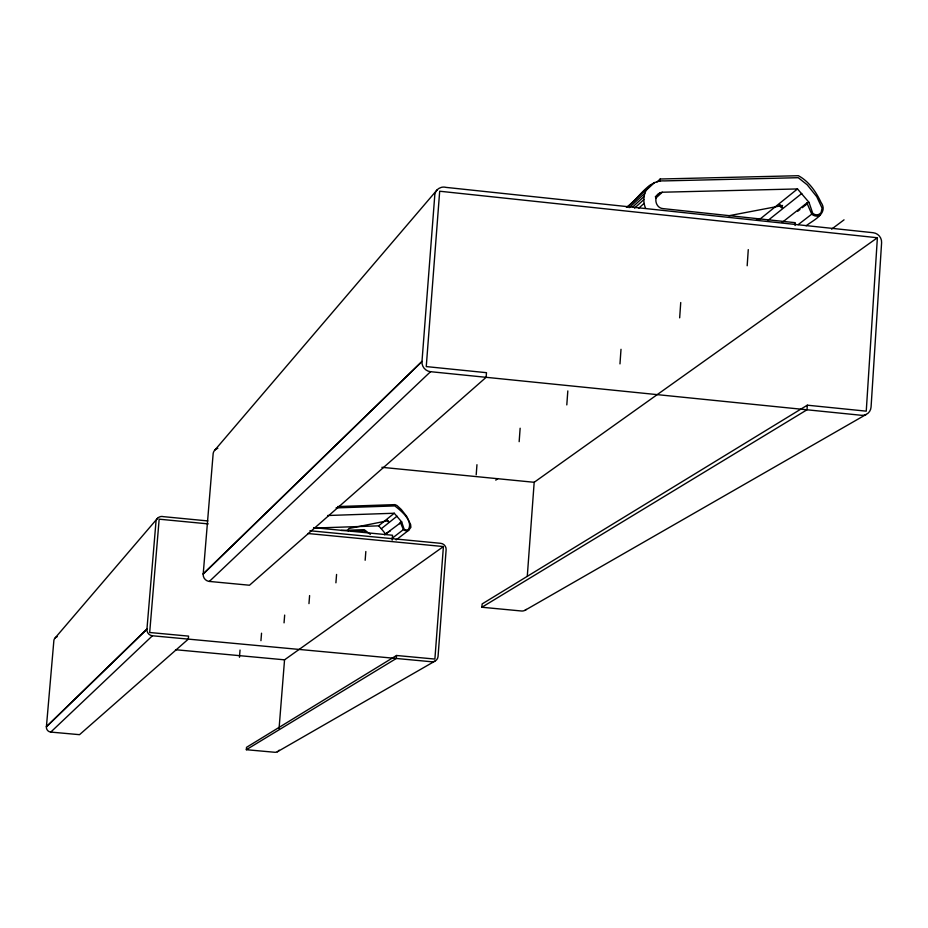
<?xml version="1.0" encoding="UTF-8"?>
<svg xmlns="http://www.w3.org/2000/svg" width="928" height="928" viewBox="0 0 928 928"><rect width="100%" height="100%" fill="white"/><g stroke="black" fill="none" stroke-linecap="round" stroke-linejoin="round"><path stroke-width="1.39" d="M217.825 448.282L216.236 448.978A6.74 6.635 40.8 0 0 213.057 454.801L203.197 574.107A6.763 6.682 45.5 0 0 209.102 581.404L249.493 585.232L486.133 377.313L486.481 372.685L426.254 366.583L439.686 191.226L877.389 237.742L866.253 411.162L807.302 405.188L482.142 603.931L481.887 607.248L521.559 611.007A6.705 6.554 58.7 0 0 526.327 609.406M807.302 405.188L807 409.782L481.887 607.248M747.179 265.756L748.27 249.62M795.064 225.504L795.25 222.685L663.276 208.638C654.159 208.174 652.941 193.43 662.29 192.224L797.5 188.941L809.019 202.385L812.696 213.208A5.858 5.626 51.6 0 0 819.331 214.159L821.083 212.64L822.08 208.139L816.779 196.759L807.232 184.811L798.242 177.7L664.541 180.902C647.5 179.696 638.858 199.207 626.4 207.35M679.667 317.84L680.734 302.528M619.974 363.892L621.006 349.299M645.621 208.324C642.13 200.61 643.73 190.681 650.389 185.124M660.063 181.088L660.202 179.011L798.416 175.717C808.81 181.308 816.118 191.806 821.013 202.42C828.913 213.533 813.021 220.261 806.142 225.782M566.799 404.91L567.82 390.932M519.158 441.67L520.144 428.226M527.29 576.207L534.18 482.293L877.389 237.742M307.783 533.496L443.41 546.557L434.884 659.066L396.534 655.493L246.535 747.33L246.338 749.708L274.885 752.283A4.791 4.744 62.4 0 0 279.131 750.184M476.203 474.8L476.957 464.708M365.156 560.257L365.829 551.522M392.173 540.142L392.544 535.247L313.594 527.638M396.534 655.493L396.302 658.474L246.338 749.708M422.008 361.143L434.698 196.365A9.384 9.106 43 0 1 439.037 188.338L441.229 187.41A9.384 9.106 43 0 1 446.02 187.386L873.178 232.719A9.268 8.897 53.2 0 1 881.6 242.765L871.067 407.032A9.315 8.967 57.1 0 1 861.613 415.315L430.198 371.652A9.431 9.199 46.8 0 1 421.973 361.479L203.22 573.864M279.061 728.608L284.548 659.831L443.41 546.557M308.966 603.618L309.604 595.567M335.913 582.819L336.574 574.444M239.459 657.268L240.039 650.041M260.942 640.68L261.545 633.209M284.049 622.85L284.664 615.09M208.22 523.902L159.164 519.181L149.686 632.502L188.57 636.121L188.326 639.114L79.53 734.674L50.611 732.064A4.826 4.802 40.2 0 1 46.4 726.856L146.937 629.23L155.904 522.522A6.02 5.939 39.6 0 1 158.758 517.314L160.184 516.687A6.02 5.939 39.6 0 1 163.282 516.641L207.837 520.933M46.4 726.856L53.801 641.364A4.814 4.779 34.7 0 1 56.098 637.176M214.878 450.057L437.169 189.811M55.123 637.954L157.54 518.276M203.197 574.107L421.973 361.479M46.423 726.682L146.96 629.01M209.345 581.438L430.546 371.699M50.785 732.076L152.424 635.773L431.833 661.78A5.997 5.881 59.5 0 0 438.062 656.374L446.124 549.794A5.974 5.846 54.2 0 0 440.696 543.321L309.894 530.746M627.258 207.118L647.002 188.836M646.259 190.217L654.634 182.468M629.172 207.686L644.728 193.326M657.047 181.934L660.202 179.011M632.676 206.979L644.078 196.481M634.532 208.15L643.858 199.59M638.824 208.15L644.009 203.418M655.296 196.829L658.451 193.952M656.038 196.666L660.249 192.827M655.957 197.966L662.29 192.224M396.128 539.91L408.68 530.282L410.872 527.382L410.652 524.68L406.8 516.536L401.302 509.507L396.94 505.493L394.934 504.623L337.618 506.56M315.102 528.044L378.578 525.851L394.249 513.242L401.696 521.942L404.028 528.972A3.782 3.712 52.1 0 0 408.366 529.54C413.494 521.002 401.302 510.864 394.806 505.922L336.064 507.906M797.5 188.941L760.589 218.625L756.274 218.741M378.578 525.851L381.304 528.716L397.022 516.177M768.106 220.33L801.78 193.476M399.434 523.717L401.696 521.942L384.528 534.737L390.398 530.816M782.118 222.453L806.919 202.965L809.019 202.385M797.732 211.259L799.982 209.484M802.244 207.71L806.768 204.16M392.092 538.344L403.413 529.586A4.594 4.501 52.1 0 0 408.68 530.282M798.173 224.657L811.768 214.148A7.099 6.821 51.6 0 0 819.818 215.296M495.761 480.136L497.907 478.535M831.569 229.17L844.039 219.843M277.286 751.808L434.838 661.188M524.9 610.357L866.195 414.445M56.562 636.979L57.246 636.678M387.95 520.701L349.009 528.496A2.239 2.192 52.3 0 0 348.336 531.048M728.863 215.737L782.571 205.482M341.086 530.468L364.228 529.668L370.342 534.342M351.086 531.361L364.112 530.909L366.061 532.243M327.607 515.516L394.249 513.242M175.508 649.716L284.548 659.831M381.895 467.318L534.18 482.293M152.424 635.773L152.204 635.75A6.032 5.974 44.7 0 1 146.937 629.23M381.304 528.716L385.874 534.366M806.919 202.965L811.768 214.148M400.316 522.325L403.413 529.586M386.698 520.005L388.716 522.128L386.79 519.993M779.613 205.807A2.262 0.673 46.1 0 0 782.397 207.895A2.262 0.673 46.1 0 0 780.529 205.076A2.262 0.673 46.1 0 0 779.613 205.807"/></g></svg>
